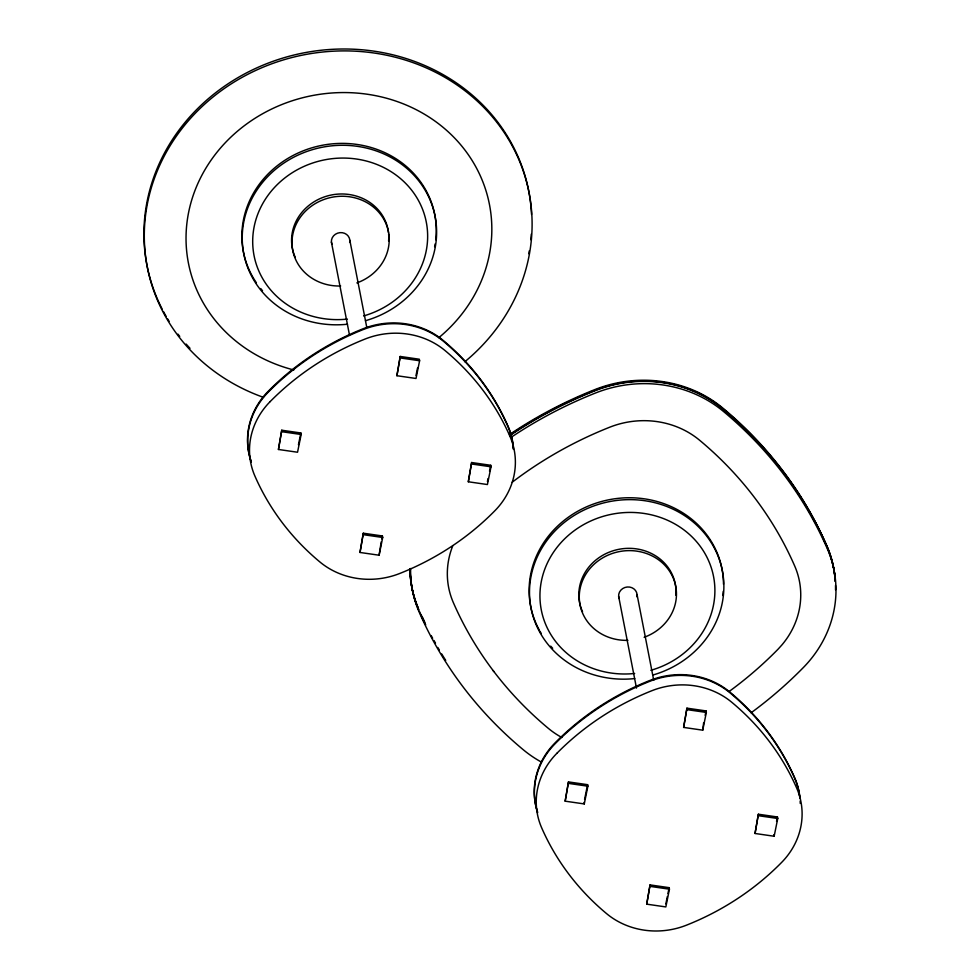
<?xml version="1.0" encoding="UTF-8"?>
<svg xmlns="http://www.w3.org/2000/svg" width="980" height="980" viewBox="0 0 980 980"><rect width="100%" height="100%" fill="white"/><g stroke="black" fill="none" stroke-linecap="round" stroke-linejoin="round"><path stroke-width="1.47" d="M281.75 430.22L278.443 449.477L297.54 452.233L301.154 434.495L300.848 432.976L281.75 430.22L278.443 449.477M298.447 444.798L300.848 432.976M363.31 533.206L360.003 552.463L379.101 555.219L382.715 537.481L382.408 535.962L363.31 533.206L360.003 552.463M400.22 356.463L396.912 375.72L416.01 378.476L419.612 360.738L419.318 359.219L400.22 356.463L396.912 375.72M381.208 541.879L379.101 555.219M381.808 538.927L382.408 535.962M416.01 375.475L417.517 368.088M471.625 462.523L468.318 481.78L487.415 484.537L491.029 466.799L490.723 465.28L471.625 462.523L468.318 481.78M487.428 481.548L488.028 478.583M489.522 471.196L490.723 465.28M568.474 781.918L565.166 801.175L584.276 803.931L587.878 786.193L587.584 784.674L568.474 781.918L565.166 801.175M584.582 799.46L587.584 784.674M650.046 884.903L646.727 904.16L665.837 906.929L669.438 889.191L669.144 887.66L650.046 884.903L646.727 904.16M686.943 708.16L683.636 727.417L702.734 730.173L706.347 712.436L706.053 710.917L686.943 708.16L683.636 727.417M665.837 903.928L667.343 896.541M667.944 893.576L669.144 887.66M703.64 722.75L702.734 730.173M705.147 715.351L706.053 710.917M758.361 814.221L755.041 833.478L774.151 836.246L777.753 818.496L777.459 816.977L758.361 814.221L755.041 833.478M776.552 821.412L777.459 816.977M400.514 357.982L419.612 360.738M282.044 431.739L301.154 434.495M471.919 464.042L491.029 466.799M363.605 534.725L382.715 537.481M687.237 709.679L706.347 712.436M568.78 783.437L587.878 786.193M758.655 815.74L777.753 818.496M650.34 886.422L669.438 889.191M452.674 546.068A85.726 78.682 -11 0 0 453.348 602.614A386.512 354.723 -11 0 0 493.112 670.541L493.81 671.545M773.857 834.715L774.151 836.246M637.061 594.578L653.721 680.242M618.649 596.404L636.473 688.083M583.982 802.412L584.276 803.931M349.823 240.21L366.765 327.381M331.399 242.048L349.517 335.221M331.901 244.204A9.261 8.502 -11 0 1 339.913 232.652A9.261 8.502 -11 0 1 349.688 242.44M340.66 285.989A48.743 44.725 -11 0 1 296.021 224.604A48.743 44.725 -11 0 1 376.124 209.451A48.743 44.725 -11 0 1 356.879 282.914M295.286 257.397A48.743 44.725 -11 0 1 328.165 195.743A48.743 44.725 -11 0 1 388.497 232.677M388.619 233.84A48.743 44.725 -11 0 1 388.619 240.884M251.321 462.131A76.158 69.886 -11 0 1 268.336 392.074A264 242.281 -11 0 1 363.323 329.513A76.158 69.886 -11 0 1 443.303 341.15A264 242.281 -11 0 1 508.167 427.011A76.158 69.886 -11 0 1 513.447 449.404M251.174 461.372A76.158 69.886 -11 0 1 268.189 391.314A264 242.281 -11 0 1 363.163 328.741A76.158 69.886 -11 0 1 443.156 340.391A264 242.281 -11 0 1 508.02 426.239A76.158 69.886 -11 0 1 512.895 444.038M513.018 445.19A76.158 69.886 -11 0 1 513.299 448.644M347.471 324.221A97.473 89.462 -11 0 1 249.092 204.624A97.473 89.462 -11 0 1 411.723 172.933A97.473 89.462 -11 0 1 365.479 320.705M347.41 319.1A87.722 80.507 -11 0 1 258.867 211.472A87.722 80.507 -11 0 1 405.23 182.942A87.722 80.507 -11 0 1 363.617 315.94M256.405 282.816A97.473 89.462 -11 0 1 317.447 146.326A97.473 89.462 -11 0 1 435.72 239.745M435.12 243.947A97.473 89.462 -11 0 1 434.618 246.739M262.518 290.717A97.473 89.462 -11 0 1 260.68 288.524M263.461 397.353A194.469 178.47 -11 0 1 172.897 141.316A194.469 178.47 -11 0 1 463.797 89.878A194.469 178.47 -11 0 1 464.839 361.743M162.129 309.019A194.469 178.47 -11 0 1 291.636 55.615A194.469 178.47 -11 0 1 531.54 214.424M531.307 234.097A194.469 178.47 -11 0 1 530.817 239.72M529.249 250.917A194.469 178.47 -11 0 1 528.747 253.698M190.01 348.304A194.469 178.47 -11 0 1 186.139 344.078M179.732 336.41A194.469 178.47 -11 0 1 177.98 334.156M169.111 321.305A194.469 178.47 -11 0 1 167.629 318.892M166.196 316.454A194.469 178.47 -11 0 1 163.44 311.518M293.829 369.974A153.346 140.74 -11 0 1 203.73 171.868A153.346 140.74 -11 0 1 434.189 120.54A153.346 140.74 -11 0 1 438.807 337.684M619.14 598.572A9.261 8.502 -11 0 1 627.163 587.008A9.261 8.502 -11 0 1 636.927 596.796M627.911 640.344A48.743 44.725 -11 0 1 583.272 578.972A48.743 44.725 -11 0 1 663.362 563.806A48.743 44.725 -11 0 1 644.13 637.282M582.537 611.753A48.743 44.725 -11 0 1 619.764 549.143A48.743 44.725 -11 0 1 675.869 595.24M537.665 812.726A76.158 69.886 -11 0 1 555.072 743.783A264 242.281 -11 0 1 650.046 681.21A76.158 69.886 -11 0 1 730.027 692.848A264 242.281 -11 0 1 794.89 778.708A76.158 69.886 -11 0 1 799.766 796.495M800.17 801.101A76.158 69.886 -11 0 1 800.244 803.416M537.518 811.967A76.158 69.886 -11 0 1 554.925 743.024A264 242.281 -11 0 1 649.899 680.451A76.158 69.886 -11 0 1 729.88 692.088A264 242.281 -11 0 1 794.743 777.948A76.158 69.886 -11 0 1 799.864 798.039M634.721 678.577A97.473 89.462 -11 0 1 536.342 558.992A97.473 89.462 -11 0 1 698.973 527.289A97.473 89.462 -11 0 1 652.729 675.073M634.648 673.468A87.722 80.507 -11 0 1 546.117 565.827A87.722 80.507 -11 0 1 692.48 537.31A87.722 80.507 -11 0 1 650.855 670.308M539.208 629.92A97.473 89.462 -11 0 1 603.95 500.866A97.473 89.462 -11 0 1 723.497 584.239M723.24 591.283A97.473 89.462 -11 0 1 722.787 595.509M552.671 648.258A97.473 89.462 -11 0 1 550.711 646.151M541.34 633.595A97.473 89.462 -11 0 1 539.894 631.145M410.632 568.498A121.851 111.818 -11 0 0 419.183 612.12A422.392 387.651 -11 0 0 522.916 749.443A121.851 111.818 -11 0 0 540.997 761.864M511.401 437.129A422.392 387.651 -11 0 1 595.644 392.955A121.851 111.818 -11 0 1 723.62 411.588A422.392 387.651 -11 0 1 827.402 548.959A121.851 111.818 -11 0 1 803.686 667.208A422.392 387.651 -11 0 1 751.109 712.791M512.197 482.234A386.549 354.76 -11 0 1 609.719 427.207A85.713 78.669 -11 0 1 699.708 440.326A386.524 354.736 -11 0 1 794.731 566.073A85.726 78.669 -11 0 1 781.697 645.183L778.096 649.152A386.402 354.625 -11 0 1 729.328 691.341M493.099 670.541A386.647 354.846 -11 0 0 548.298 728.324A85.713 78.669 -11 0 0 561.822 737.475M509.686 435.696A422.392 387.651 -11 0 1 595.203 390.677A121.851 111.818 -11 0 1 723.179 409.309A422.392 387.651 -11 0 1 826.961 546.681A121.851 111.818 -11 0 1 835.315 581.042M835.511 585.476A121.851 111.818 -11 0 1 835.524 589.923M445.716 660.385A422.392 387.651 -11 0 1 441.711 653.966M439.371 650.071A422.392 387.651 -11 0 1 437.827 647.474M432.646 638.262A422.392 387.651 -11 0 1 431.212 635.604M425.712 624.873A422.392 387.651 -11 0 1 419.342 611.226M418.742 609.842A121.851 111.818 -11 0 1 410.167 569.209M835.242 580.662A121.851 111.818 -11 0 0 826.887 546.301A422.392 387.651 -11 0 0 723.105 408.93A121.851 111.818 -11 0 0 595.13 390.297A422.392 387.651 -11 0 0 509.612 435.316M418.668 609.462A121.851 111.818 -11 0 1 410.093 568.829M435.5 643.162A422.392 387.651 -11 0 1 434.018 640.516M424.316 621.773A422.392 387.651 -11 0 1 421.118 614.962M417.933 607.331A121.851 111.818 -11 0 1 416.292 603.153M415.777 601.745A121.851 111.818 -11 0 1 409.959 569.564M424.83 622.374A422.392 387.651 -11 0 1 422.233 616.935M835.181 581.373A121.851 111.818 -11 0 0 826.74 545.542A422.392 387.651 -11 0 0 722.958 408.17A121.851 111.818 -11 0 0 594.983 389.538A422.392 387.651 -11 0 0 509.465 434.557M270.186 401.579A76.158 69.886 -11 0 0 254.874 475.986A264 242.281 -11 0 0 319.701 561.81A76.158 69.886 -11 0 0 399.718 573.484A264 242.281 -11 0 0 495.194 510.409A76.158 69.886 -11 0 0 510.017 436.504A264 242.281 -11 0 0 445.141 350.644A76.158 69.886 -11 0 0 365.16 339.007A264 242.281 -11 0 0 270.186 401.579M556.91 753.277A76.158 69.886 -11 0 0 541.609 827.683A264 242.281 -11 0 0 606.436 913.507A76.158 69.886 -11 0 0 686.453 925.181A264 242.281 -11 0 0 781.918 862.118A76.158 69.886 -11 0 0 796.74 788.202A264 242.281 -11 0 0 731.876 702.354A76.158 69.886 -11 0 0 651.896 690.704A264 242.281 -11 0 0 556.91 753.277"/></g></svg>
